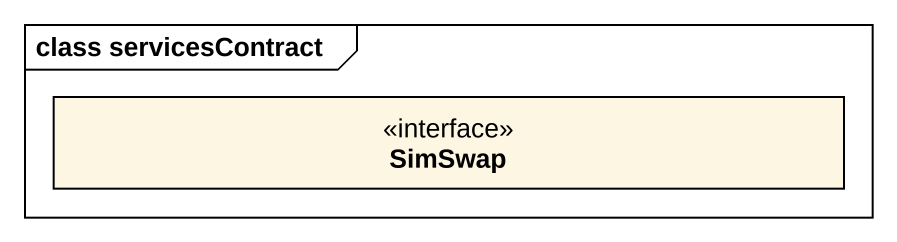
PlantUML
@startuml
mainframe class servicesContract
hide circle
hide empty members
interface SimSwap
@enduml
